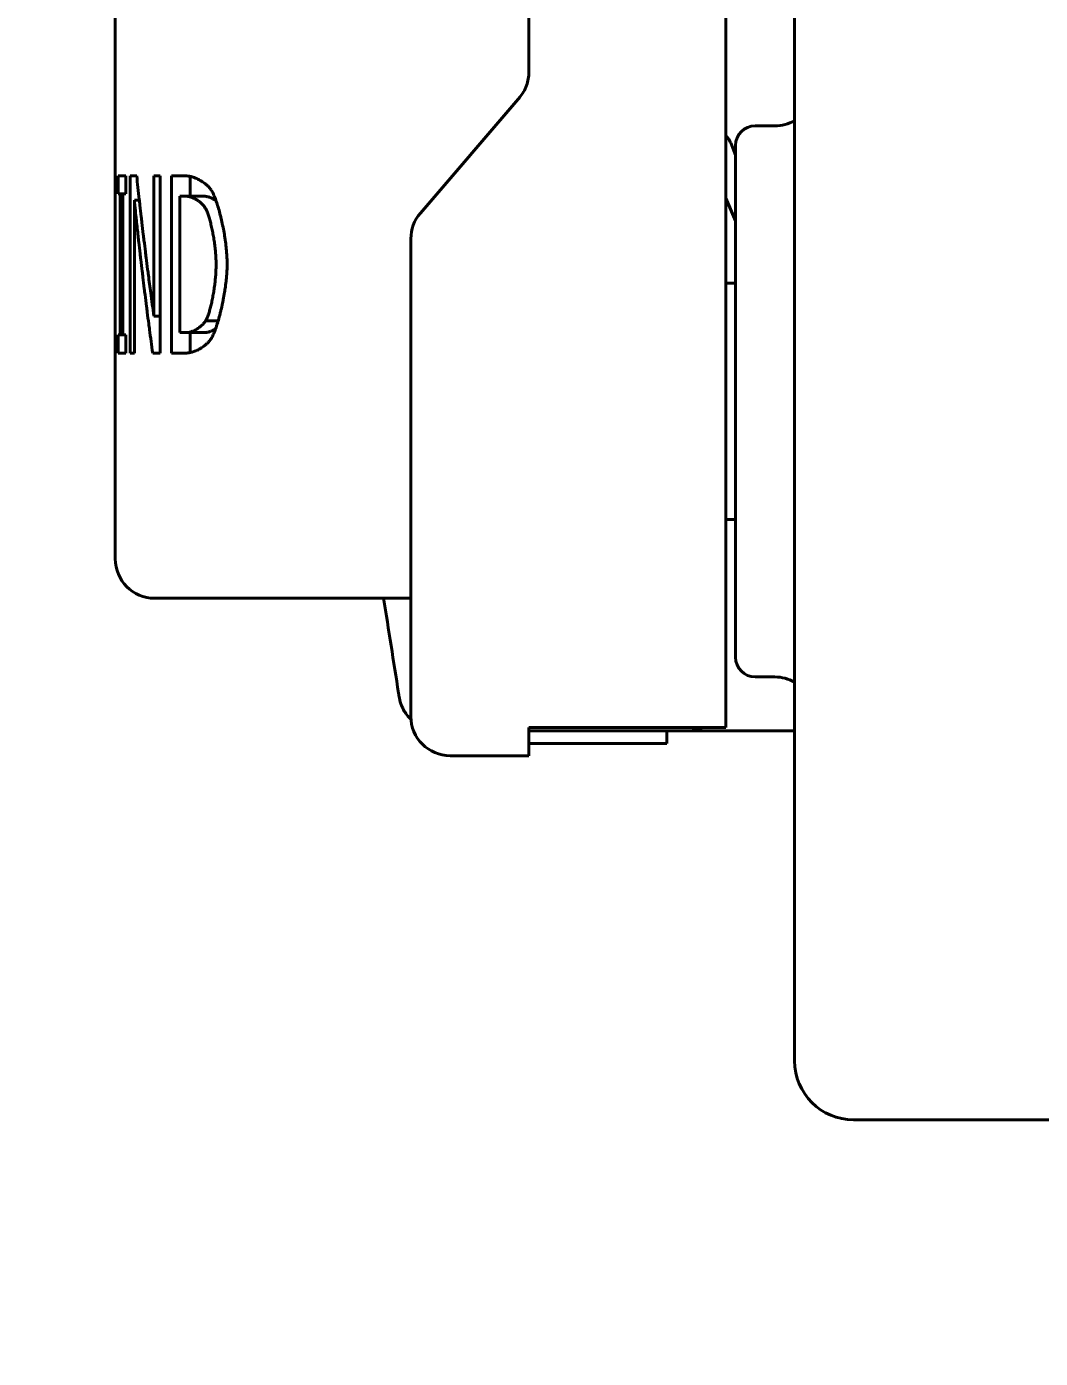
# Model space of a CAD drawing. Header units: millimetres. Extents: x 0 to 51860, y 0 to 5940.
# Drawn here: x 3216 to 3267.5, y 1671.1 to 1738.8 of the extents above; entities that cross this region are included whole.
import ezdxf

# ---------------------------------------------------------------- set-up
doc = ezdxf.new("R2010")
doc.units = ezdxf.units.MM
doc.header["$LTSCALE"] = 10
doc.layers.add('가시적인 것(ISO)', color=3, linetype='Continuous', lineweight=40)
doc.layers.add('치수(ISO)', color=2, linetype='Continuous', lineweight=25)
doc.styles.add('치수 텍스트_PSTEK_POSCO', font='isocp.shx')
doc.dimstyles.new('치수_PSTEK_POSCO', dxfattribs={"dimscale": 10, "dimtxt": 3.5, "dimasz": 2.5, "dimexe": 2, "dimexo": 2.5, "dimgap": 1, "dimtad": 1, "dimrnd": 1e-08, "dimdsep": 46, "dimtxsty": '치수 텍스트_PSTEK_POSCO', "dimcen": 0.09, "dimdle": 10, "dimclrd": 7, "dimclre": 7, "dimclrt": 2, "dimadec": 1, "dimazin": 2, "dimtfac": 1, "dimtmove": 0, "dimatfit": 3, "dimfxl": 0, "dimtolj": 1, "dimlwd": -1, "dimlwe": -1, "dimarcsym": 0})

# ---------------------------------------------------------------- blocks, each defined once
blk = doc.blocks.new('*D38')
at = {"layer": 'Defpoints', "color": 0}
for p in [(3319.031, 1812.006), (2349.031, 1803.006), (3319.031, 1569.51)]:
    blk.add_point(p, dxfattribs=at)
at = {"layer": '치수(ISO)', "color": 7}
for p, q in [((3319.031, 1787.006), (3319.031, 1549.51)), ((2349.031, 1778.006), (2349.031, 1549.51)), ((2374.031, 1569.51), (3294.031, 1569.51))]:
    blk.add_line(p, q, dxfattribs=at)
for points in [[(2374.031, 1573.677), (2374.031, 1565.344), (2349.031, 1569.51)], [(3294.031, 1573.677), (3294.031, 1565.344), (3319.031, 1569.51)]]:
    blk.add_solid(points, dxfattribs=at)
at = {"layer": '치수(ISO)', "color": 2, "insert": (2801.792, 1597.01), "char_height": 35, "attachment_point": 4, "style": '치수 텍스트_PSTEK_POSCO'}
blk.add_mtext('\\A1;970', dxfattribs=at)

msp = doc.modelspace()

# ---------------------------------------------------------------- linework, layer by layer
at = {"layer": '가시적인 것(ISO)'}
for p, q in [((3241.5311, 1768.9988), (3241.5311, 1736.4861)), ((3251.5311, 1723.3643), (3251.5311, 1759.2463)), ((3255.0311, 1686.2463), (3255.0311, 1753.2463)), ((3220.5111, 1711.7463), (3220.5111, 1745.7463)), ((3241.0839, 1735.2246), (3236.0125, 1729.308)), ((3254.0311, 1733.7463), (3253.0311, 1733.7463)), ((3251.7825, 1732.8777), (3252.0311, 1732.2563)), ((3252.0311, 1706.7463), (3252.0311, 1732.7463)), ((3221.0402, 1731.2034), (3220.6557, 1731.2034)), ((3220.6557, 1730.2844), (3220.6557, 1731.2034)), ((3221.0402, 1731.2034), (3221.0402, 1730.2844)), ((3221.5996, 1731.2034), (3221.276, 1731.2034)), ((3221.276, 1722.2034), (3221.276, 1731.2034)), ((3222.7978, 1731.2034), (3222.4769, 1731.2034)), ((3222.4769, 1724.0778), (3222.4769, 1731.2034)), ((3222.7978, 1731.2034), (3222.7978, 1722.2034)), ((3224.0938, 1731.2034), (3223.3729, 1731.2034)), ((3223.3729, 1722.2034), (3223.3729, 1731.2034)), ((3224.316, 1730.1677), (3224.316, 1731.1783)), ((3220.6557, 1730.2844), (3220.7555, 1730.2844)), ((3220.8874, 1730.2844), (3220.7555, 1730.2844)), ((3220.7555, 1723.1223), (3220.7555, 1730.2844)), ((3220.8874, 1730.2844), (3220.8874, 1723.1223)), ((3220.8874, 1730.2844), (3221.0402, 1730.2844)), ((3223.7841, 1730.1677), (3224.1154, 1730.1677)), ((3223.7841, 1730.1677), (3223.7841, 1723.239)), ((3225.0437, 1730.1677), (3224.1154, 1730.1677)), ((3251.5311, 1730.0688), (3252.0311, 1728.9229)), ((3221.4821, 1729.9635), (3221.4821, 1722.2034)), ((3221.734, 1729.9635), (3221.4821, 1729.9635)), ((3235.5311, 1728.0159), (3235.5311, 1728.0064)), ((3235.5311, 1728.0064), (3235.5311, 1722.9623)), ((3251.5311, 1725.7463), (3252.0311, 1725.7463)), ((3222.7978, 1724.0778), (3222.4769, 1724.0778)), ((3225.7378, 1723.8371), (3225.0969, 1723.8371)), ((3251.5311, 1723.3643), (3251.5311, 1703.1726)), ((3220.7555, 1723.1223), (3220.6557, 1723.1223)), ((3220.6557, 1722.2034), (3220.6557, 1723.1223)), ((3220.8874, 1723.1223), (3220.7555, 1723.1223)), ((3221.0402, 1723.1223), (3220.8874, 1723.1223)), ((3221.0402, 1723.1223), (3221.0402, 1722.2034)), ((3224.1154, 1723.239), (3223.7841, 1723.239)), ((3225.0437, 1723.239), (3224.1154, 1723.239)), ((3224.316, 1722.227), (3224.316, 1723.239)), ((3235.5311, 1703.7463), (3235.5311, 1722.9623)), ((3220.6557, 1722.2034), (3221.0402, 1722.2034)), ((3221.276, 1722.2034), (3221.4821, 1722.2034)), ((3222.4148, 1722.2034), (3222.7978, 1722.2034)), ((3223.3729, 1722.2034), (3224.1019, 1722.2034)), ((3251.5311, 1713.7463), (3252.0311, 1713.7463)), ((3235.523, 1712.1463), (3235.523, 1711.7463)), ((3233.2179, 1709.7463), (3222.5111, 1709.7463)), ((3233.2179, 1709.7463), (3235.5311, 1709.7463)), ((3254.0311, 1705.7463), (3253.0311, 1705.7463)), ((3241.5311, 1703.1726), (3241.5311, 1701.7463)), ((3241.5311, 1703.1726), (3251.5311, 1703.1726)), ((3246.8918, 1703.0063), (3241.5311, 1703.0063)), ((3246.8918, 1703.0063), (3249.5311, 1703.0063)), ((3248.5311, 1703.0063), (3248.5311, 1702.3695)), ((3249.5311, 1703.0063), (3255.0311, 1703.0063)), ((3241.5311, 1702.3695), (3248.5311, 1702.3695)), ((3237.5311, 1701.7463), (3241.5311, 1701.7463)), ((3280.0311, 1683.2463), (3258.0311, 1683.2463))]:
    msp.add_line(p, q, dxfattribs=at)
for centre, radius, start, end in [((3239.5311, 1736.4861), 2, 339.699353, 0), ((3239.5311, 1736.4861), 2, 319.398705, 339.699353), ((3253.0311, 1732.7463), 1, 90, 180), ((3254.0311, 1735.7463), 2, 270, 300), ((3237.5311, 1728.0064), 2, 139.398705, 180), ((3238.023, 1712.1463), 2.5, 175.411139, 180), ((3222.5111, 1711.7463), 2, 180, 270), ((3238.023, 1711.7463), 2.5, 180, 184.588861), ((3253.0311, 1706.7463), 1, 180, 270), ((3254.0311, 1703.7463), 2, 60, 90), ((3237.5311, 1703.7463), 2, 180, 270), ((3249.5311, 1705.0063), 2, 270, 293.535018), ((3258.0311, 1686.2463), 3, 180, 270)]:
    msp.add_arc(centre, radius, start, end, dxfattribs=at)
for points, knots in [([(3251.5311, 1733.2422), (3251.5652, 1733.2108), (3251.5976, 1733.1766), (3251.6646, 1733.0948), (3251.6981, 1733.0458), (3251.748, 1732.9564), (3251.7666, 1732.9175), (3251.7825, 1732.8777)], [0.32084401, 0.32084401, 0.32084401, 0.32084401, 0.61524647, 0.61524647, 0.97254203, 0.97254203, 1.2311621, 1.2311621, 1.2311621, 1.2311621]), ([(3221.5996, 1731.2034), (3221.6204, 1731.0055), (3221.6627, 1730.6096), (3221.717, 1730.1147), (3221.7724, 1729.6199), (3221.8176, 1729.224), (3221.8753, 1728.7292), (3221.9223, 1728.3333), (3221.9821, 1727.8385), (3222.0309, 1727.4426), (3222.0929, 1726.9478), (3222.1434, 1726.5519), (3222.2205, 1725.9581), (3222.3256, 1725.1664), (3222.4212, 1724.4736), (3222.4769, 1724.0778)], [0, 0, 0, 0, 0.06662157, 0.13324314, 0.16655392, 0.23317549, 0.26648627, 0.33310784, 0.36641862, 0.43304019, 0.46635097, 0.53297254, 0.56628332, 0.66621568, 0.79945881, 0.79945881, 0.79945881, 0.79945881]), ([(3224.0938, 1731.2034), (3224.133, 1731.2034), (3224.173, 1731.2008), (3224.2135, 1731.1957), (3224.254, 1731.1907), (3224.295, 1731.1833), (3224.3364, 1731.1737), (3224.357, 1731.169), (3224.3778, 1731.1636), (3224.3986, 1731.1578), (3224.4401, 1731.1462), (3224.4819, 1731.1325), (3224.5235, 1731.1171), (3224.5444, 1731.1094), (3224.5652, 1731.1012), (3224.5859, 1731.0926), (3224.6274, 1731.0755), (3224.6687, 1731.0567), (3224.7094, 1731.0365), (3224.7298, 1731.0263), (3224.7501, 1731.0159), (3224.7702, 1731.0051), (3224.8103, 1730.9835), (3224.8498, 1730.9607), (3224.8884, 1730.9368), (3224.9077, 1730.9248), (3224.9267, 1730.9126), (3224.9454, 1730.9002), (3224.983, 1730.8753), (3225.0193, 1730.8495), (3225.0543, 1730.823), (3225.0718, 1730.8098), (3225.0889, 1730.7964), (3225.1056, 1730.7829), (3225.1391, 1730.7558), (3225.1709, 1730.7281), (3225.2008, 1730.7002), (3225.2158, 1730.6862), (3225.2303, 1730.6722), (3225.2442, 1730.6581), (3225.2721, 1730.6299), (3225.298, 1730.6015), (3225.3214, 1730.5732), (3225.3448, 1730.5449), (3225.3658, 1730.5166), (3225.3841, 1730.4886)], [0, 0, 0, 0, 0.0833333, 0.0833333, 0.0833333, 0.1666667, 0.1666667, 0.1666667, 0.2083333, 0.2083333, 0.2083333, 0.2916667, 0.2916667, 0.2916667, 0.3333333, 0.3333333, 0.3333333, 0.4166667, 0.4166667, 0.4166667, 0.4583333, 0.4583333, 0.4583333, 0.5416667, 0.5416667, 0.5416667, 0.5833333, 0.5833333, 0.5833333, 0.6666667, 0.6666667, 0.6666667, 0.7083333, 0.7083333, 0.7083333, 0.7916667, 0.7916667, 0.7916667, 0.8333333, 0.8333333, 0.8333333, 0.9166667, 0.9166667, 0.9166667, 1, 1, 1, 1]), ([(3225.0514, 1729.628), (3225.0347, 1729.6517), (3225.0164, 1729.6752), (3224.9965, 1729.6984), (3224.9767, 1729.7216), (3224.9554, 1729.7444), (3224.9329, 1729.7668), (3224.8992, 1729.8003), (3224.8626, 1729.8328), (3224.8242, 1729.8639), (3224.8113, 1729.8742), (3224.7983, 1729.8844), (3224.7851, 1729.8944), (3224.7586, 1729.9144), (3224.7314, 1729.9336), (3224.7037, 1729.952), (3224.6898, 1729.9612), (3224.6758, 1729.9702), (3224.6617, 1729.979), (3224.6335, 1729.9965), (3224.6048, 1730.0131), (3224.576, 1730.0286), (3224.5616, 1730.0364), (3224.5471, 1730.0439), (3224.5326, 1730.0511), (3224.5037, 1730.0656), (3224.4746, 1730.0789), (3224.4456, 1730.091), (3224.4311, 1730.0971), (3224.4167, 1730.1028), (3224.4023, 1730.1082), (3224.3735, 1730.119), (3224.3449, 1730.1285), (3224.3167, 1730.1365), (3224.3026, 1730.1406), (3224.2886, 1730.1442), (3224.2747, 1730.1475), (3224.2469, 1730.1541), (3224.2196, 1730.1591), (3224.1931, 1730.1625), (3224.1665, 1730.166), (3224.1405, 1730.1677), (3224.1154, 1730.1677)], [0, 0, 0, 0, 0.0833333, 0.0833333, 0.0833333, 0.1666667, 0.1666667, 0.1666667, 0.2916667, 0.2916667, 0.2916667, 0.3333333, 0.3333333, 0.3333333, 0.4166667, 0.4166667, 0.4166667, 0.4583333, 0.4583333, 0.4583333, 0.5416667, 0.5416667, 0.5416667, 0.5833333, 0.5833333, 0.5833333, 0.6666667, 0.6666667, 0.6666667, 0.7083333, 0.7083333, 0.7083333, 0.7916667, 0.7916667, 0.7916667, 0.8333333, 0.8333333, 0.8333333, 0.9166667, 0.9166667, 0.9166667, 1, 1, 1, 1]), ([(3225.6306, 1729.9449), (3225.6272, 1729.9473), (3225.6102, 1729.9589), (3225.5655, 1729.9882), (3225.5094, 1730.0214), (3225.4385, 1730.0589), (3225.3815, 1730.0856), (3225.3106, 1730.1143), (3225.2546, 1730.1332), (3225.186, 1730.1515), (3225.1191, 1730.1642), (3225.0683, 1730.1677), (3225.0437, 1730.1677)], [0.4060292, 0.4060292, 0.4060292, 0.4060292, 0.41666667, 0.45833333, 0.54166667, 0.58333333, 0.66666667, 0.70833333, 0.79166667, 0.83333333, 0.91666667, 1, 1, 1, 1]), ([(3225.3841, 1730.4886), (3225.4152, 1730.4406), (3225.4466, 1730.3834), (3225.4783, 1730.318), (3225.5099, 1730.2527), (3225.5416, 1730.1793), (3225.5733, 1730.0988), (3225.5891, 1730.0586), (3225.6049, 1730.0166), (3225.6206, 1729.973), (3225.652, 1729.8859), (3225.6832, 1729.7923), (3225.7139, 1729.6933), (3225.7292, 1729.6438), (3225.7444, 1729.593), (3225.7594, 1729.541), (3225.7895, 1729.437), (3225.8188, 1729.3283), (3225.8472, 1729.2158), (3225.8614, 1729.1596), (3225.8754, 1729.1025), (3225.889, 1729.0445), (3225.9164, 1728.9287), (3225.9426, 1728.8098), (3225.9674, 1728.6888), (3225.9798, 1728.6283), (3225.9918, 1728.5674), (3226.0035, 1728.506), (3226.0268, 1728.3834), (3226.0485, 1728.2592), (3226.0683, 1728.1348), (3226.0783, 1728.0725), (3226.0877, 1728.0102), (3226.0967, 1727.948), (3226.1146, 1727.8234), (3226.1304, 1727.6991), (3226.1439, 1727.5762), (3226.1507, 1727.5147), (3226.1569, 1727.4535), (3226.1624, 1727.3928), (3226.1736, 1727.2715), (3226.1822, 1727.152), (3226.188, 1727.0355), (3226.1939, 1726.919), (3226.1969, 1726.8055), (3226.1969, 1726.6961)], [0, 0, 0, 0, 0.0833333, 0.0833333, 0.0833333, 0.1666667, 0.1666667, 0.1666667, 0.2083333, 0.2083333, 0.2083333, 0.2916667, 0.2916667, 0.2916667, 0.3333333, 0.3333333, 0.3333333, 0.4166667, 0.4166667, 0.4166667, 0.4583333, 0.4583333, 0.4583333, 0.5416667, 0.5416667, 0.5416667, 0.5833333, 0.5833333, 0.5833333, 0.6666667, 0.6666667, 0.6666667, 0.7083333, 0.7083333, 0.7083333, 0.7916667, 0.7916667, 0.7916667, 0.8333333, 0.8333333, 0.8333333, 0.9166667, 0.9166667, 0.9166667, 1, 1, 1, 1]), ([(3222.4148, 1722.2034), (3222.3872, 1722.4011), (3222.3324, 1722.7965), (3222.2655, 1723.2908), (3222.1997, 1723.7851), (3222.1479, 1724.1805), (3222.0844, 1724.6748), (3222.0344, 1725.0702), (3221.973, 1725.5645), (3221.9249, 1725.9599), (3221.8657, 1726.4542), (3221.8193, 1726.8496), (3221.7625, 1727.3438), (3221.7179, 1727.7393), (3221.6554, 1728.3049), (3221.5791, 1729.0134), (3221.5163, 1729.623), (3221.4821, 1729.9635)], [0, 0, 0, 0, 0.06666667, 0.13333333, 0.16666667, 0.23333333, 0.26666667, 0.33333333, 0.36666667, 0.43333333, 0.46666667, 0.53333333, 0.56666667, 0.63333333, 0.66666667, 0.75740768, 0.87222303, 0.87222303, 0.87222303, 0.87222303]), ([(3225.6346, 1726.7107), (3225.6346, 1726.797), (3225.6325, 1726.8863), (3225.6285, 1726.9777), (3225.6244, 1727.0691), (3225.6185, 1727.1627), (3225.6109, 1727.2575), (3225.607, 1727.3049), (3225.6028, 1727.3527), (3225.5981, 1727.4006), (3225.5888, 1727.4965), (3225.5778, 1727.5932), (3225.5654, 1727.69), (3225.5592, 1727.7383), (3225.5526, 1727.7867), (3225.5457, 1727.8349), (3225.5319, 1727.9314), (3225.5167, 1728.0275), (3225.5004, 1728.1223), (3225.4922, 1728.1697), (3225.4838, 1728.2167), (3225.4751, 1728.2633), (3225.4576, 1728.3566), (3225.4391, 1728.4481), (3225.4198, 1728.5371), (3225.4101, 1728.5816), (3225.4002, 1728.6254), (3225.3901, 1728.6685), (3225.3699, 1728.7546), (3225.3489, 1728.8378), (3225.3273, 1728.9171), (3225.3165, 1728.9567), (3225.3056, 1728.9954), (3225.2945, 1729.033), (3225.2724, 1729.1082), (3225.2498, 1729.1791), (3225.2268, 1729.2448), (3225.2153, 1729.2777), (3225.2038, 1729.3093), (3225.1922, 1729.3395), (3225.1689, 1729.3999), (3225.1455, 1729.4547), (3225.122, 1729.5031), (3225.0984, 1729.5514), (3225.0749, 1729.5934), (3225.0514, 1729.628)], [0, 0, 0, 0, 0.0833333, 0.0833333, 0.0833333, 0.1666667, 0.1666667, 0.1666667, 0.2083333, 0.2083333, 0.2083333, 0.2916667, 0.2916667, 0.2916667, 0.3333333, 0.3333333, 0.3333333, 0.4166667, 0.4166667, 0.4166667, 0.4583333, 0.4583333, 0.4583333, 0.5416667, 0.5416667, 0.5416667, 0.5833333, 0.5833333, 0.5833333, 0.6666667, 0.6666667, 0.6666667, 0.7083333, 0.7083333, 0.7083333, 0.7916667, 0.7916667, 0.7916667, 0.8333333, 0.8333333, 0.8333333, 0.9166667, 0.9166667, 0.9166667, 1, 1, 1, 1]), ([(3225.0969, 1723.8371), (3225.1187, 1723.8723), (3225.1406, 1723.9144), (3225.1624, 1723.9624), (3225.1842, 1724.0105), (3225.206, 1724.0646), (3225.2275, 1724.1239), (3225.2382, 1724.1536), (3225.2489, 1724.1845), (3225.2595, 1724.2167), (3225.2807, 1724.2811), (3225.3016, 1724.3504), (3225.322, 1724.4237), (3225.3322, 1724.4604), (3225.3423, 1724.4981), (3225.3523, 1724.5367), (3225.3721, 1724.614), (3225.3915, 1724.6949), (3225.4101, 1724.7789), (3225.4194, 1724.8208), (3225.4285, 1724.8635), (3225.4374, 1724.9068), (3225.4552, 1724.9935), (3225.4722, 1725.0827), (3225.4883, 1725.1738), (3225.4963, 1725.2193), (3225.504, 1725.2652), (3225.5115, 1725.3116), (3225.5265, 1725.4042), (3225.5405, 1725.4982), (3225.5531, 1725.5929), (3225.5595, 1725.6402), (3225.5655, 1725.6877), (3225.5712, 1725.7353), (3225.5826, 1725.8304), (3225.5926, 1725.9258), (3225.6012, 1726.0207), (3225.6055, 1726.0681), (3225.6094, 1726.1154), (3225.6129, 1726.1625), (3225.6199, 1726.2567), (3225.6253, 1726.35), (3225.629, 1726.4416), (3225.6326, 1726.5332), (3225.6346, 1726.6232), (3225.6346, 1726.7107)], [0, 0, 0, 0, 0.0833333, 0.0833333, 0.0833333, 0.1666667, 0.1666667, 0.1666667, 0.2083333, 0.2083333, 0.2083333, 0.2916667, 0.2916667, 0.2916667, 0.3333333, 0.3333333, 0.3333333, 0.4166667, 0.4166667, 0.4166667, 0.4583333, 0.4583333, 0.4583333, 0.5416667, 0.5416667, 0.5416667, 0.5833333, 0.5833333, 0.5833333, 0.6666667, 0.6666667, 0.6666667, 0.7083333, 0.7083333, 0.7083333, 0.7916667, 0.7916667, 0.7916667, 0.8333333, 0.8333333, 0.8333333, 0.9166667, 0.9166667, 0.9166667, 1, 1, 1, 1]), ([(3226.1969, 1726.6961), (3226.1969, 1726.5934), (3226.1937, 1726.4854), (3226.1876, 1726.3736), (3226.1815, 1726.2617), (3226.1726, 1726.1458), (3226.161, 1726.0273), (3226.1552, 1725.968), (3226.1488, 1725.9081), (3226.1418, 1725.8476), (3226.1278, 1725.7267), (3226.1114, 1725.6038), (3226.0929, 1725.48), (3226.0836, 1725.4181), (3226.0739, 1725.356), (3226.0637, 1725.2939), (3226.0432, 1725.1696), (3226.0209, 1725.0452), (3225.997, 1724.9219), (3225.985, 1724.8602), (3225.9727, 1724.7988), (3225.96, 1724.7378), (3225.9346, 1724.6159), (3225.9079, 1724.4957), (3225.88, 1724.3785), (3225.8661, 1724.3199), (3225.852, 1724.262), (3225.8376, 1724.2051), (3225.8088, 1724.0912), (3225.7791, 1723.9809), (3225.7489, 1723.8755), (3225.7337, 1723.8227), (3225.7185, 1723.7713), (3225.7031, 1723.7211), (3225.6723, 1723.6209), (3225.6412, 1723.5262), (3225.6099, 1723.4383), (3225.5943, 1723.3943), (3225.5786, 1723.352), (3225.5629, 1723.3116), (3225.5316, 1723.2308), (3225.5003, 1723.1573), (3225.4694, 1723.0925), (3225.4385, 1723.0277), (3225.4078, 1722.9716), (3225.3778, 1722.9254)], [0, 0, 0, 0, 0.0833333, 0.0833333, 0.0833333, 0.1666667, 0.1666667, 0.1666667, 0.2083333, 0.2083333, 0.2083333, 0.2916667, 0.2916667, 0.2916667, 0.3333333, 0.3333333, 0.3333333, 0.4166667, 0.4166667, 0.4166667, 0.4583333, 0.4583333, 0.4583333, 0.5416667, 0.5416667, 0.5416667, 0.5833333, 0.5833333, 0.5833333, 0.6666667, 0.6666667, 0.6666667, 0.7083333, 0.7083333, 0.7083333, 0.7916667, 0.7916667, 0.7916667, 0.8333333, 0.8333333, 0.8333333, 0.9166667, 0.9166667, 0.9166667, 1, 1, 1, 1]), ([(3224.1154, 1723.239), (3224.1401, 1723.239), (3224.1659, 1723.2408), (3224.1927, 1723.2443), (3224.2194, 1723.2477), (3224.2472, 1723.2528), (3224.2756, 1723.2595), (3224.2899, 1723.2629), (3224.3043, 1723.2666), (3224.3189, 1723.2708), (3224.348, 1723.279), (3224.3778, 1723.2888), (3224.408, 1723.3), (3224.4231, 1723.3056), (3224.4382, 1723.3116), (3224.4535, 1723.3179), (3224.484, 1723.3305), (3224.5147, 1723.3446), (3224.5455, 1723.3599), (3224.5609, 1723.3675), (3224.5762, 1723.3755), (3224.5916, 1723.3838), (3224.6223, 1723.4003), (3224.6529, 1723.4181), (3224.683, 1723.4371), (3224.6981, 1723.4465), (3224.7131, 1723.4563), (3224.728, 1723.4663), (3224.7577, 1723.4864), (3224.7869, 1723.5075), (3224.8152, 1723.5297), (3224.8294, 1723.5408), (3224.8434, 1723.5521), (3224.8571, 1723.5637), (3224.8845, 1723.5868), (3224.911, 1723.6108), (3224.9362, 1723.6358), (3224.9741, 1723.6731), (3225.0091, 1723.7124), (3225.0402, 1723.7533), (3225.0609, 1723.7806), (3225.0799, 1723.8085), (3225.0969, 1723.8371)], [0, 0, 0, 0, 0.0833333, 0.0833333, 0.0833333, 0.1666667, 0.1666667, 0.1666667, 0.2083333, 0.2083333, 0.2083333, 0.2916667, 0.2916667, 0.2916667, 0.3333333, 0.3333333, 0.3333333, 0.4166667, 0.4166667, 0.4166667, 0.4583333, 0.4583333, 0.4583333, 0.5416667, 0.5416667, 0.5416667, 0.5833333, 0.5833333, 0.5833333, 0.6666667, 0.6666667, 0.6666667, 0.7083333, 0.7083333, 0.7083333, 0.7916667, 0.7916667, 0.7916667, 0.9166667, 0.9166667, 0.9166667, 1, 1, 1, 1]), ([(3225.0437, 1723.239), (3225.0679, 1723.239), (3225.1185, 1723.2426), (3225.1864, 1723.2554), (3225.2571, 1723.2741), (3225.3155, 1723.2937), (3225.3899, 1723.3235), (3225.4501, 1723.3516), (3225.5255, 1723.3914), (3225.5746, 1723.4206), (3225.6082, 1723.4423), (3225.6123, 1723.445)], [0, 0, 0, 0, 0.08333333, 0.16666667, 0.20833333, 0.29166667, 0.33333333, 0.41666667, 0.45833333, 0.54166667, 0.55317205, 0.55317205, 0.55317205, 0.55317205]), ([(3225.3778, 1722.9254), (3225.3533, 1722.8896), (3225.3267, 1722.8547), (3225.2984, 1722.8208), (3225.27, 1722.787), (3225.2399, 1722.7542), (3225.2084, 1722.7225), (3225.1926, 1722.7067), (3225.1764, 1722.6912), (3225.16, 1722.6759), (3225.127, 1722.6454), (3225.0927, 1722.6161), (3225.0575, 1722.5881), (3225.0398, 1722.5741), (3225.0219, 1722.5604), (3225.0038, 1722.547), (3224.9676, 1722.5202), (3224.9305, 1722.4948), (3224.8928, 1722.4708), (3224.874, 1722.4588), (3224.855, 1722.4471), (3224.8359, 1722.4358), (3224.7977, 1722.4132), (3224.759, 1722.3921), (3224.7202, 1722.3725), (3224.7007, 1722.3627), (3224.6813, 1722.3533), (3224.6618, 1722.3443), (3224.6228, 1722.3262), (3224.5838, 1722.3097), (3224.5449, 1722.295), (3224.5255, 1722.2876), (3224.5061, 1722.2806), (3224.4868, 1722.274), (3224.4482, 1722.2609), (3224.4099, 1722.2496), (3224.3721, 1722.24), (3224.3532, 1722.2352), (3224.3344, 1722.2309), (3224.3158, 1722.227), (3224.2786, 1722.2192), (3224.242, 1722.2133), (3224.2063, 1722.2094), (3224.1706, 1722.2054), (3224.1357, 1722.2034), (3224.1019, 1722.2034)], [0, 0, 0, 0, 0.0833333, 0.0833333, 0.0833333, 0.1666667, 0.1666667, 0.1666667, 0.2083333, 0.2083333, 0.2083333, 0.2916667, 0.2916667, 0.2916667, 0.3333333, 0.3333333, 0.3333333, 0.4166667, 0.4166667, 0.4166667, 0.4583333, 0.4583333, 0.4583333, 0.5416667, 0.5416667, 0.5416667, 0.5833333, 0.5833333, 0.5833333, 0.6666667, 0.6666667, 0.6666667, 0.7083333, 0.7083333, 0.7083333, 0.7916667, 0.7916667, 0.7916667, 0.8333333, 0.8333333, 0.8333333, 0.9166667, 0.9166667, 0.9166667, 1, 1, 1, 1]), ([(3235.537, 1703.5916), (3235.4802, 1703.6455), (3235.4262, 1703.7029), (3235.2446, 1703.9205), (3235.1347, 1704.1024), (3235.0094, 1704.4169), (3234.9731, 1704.5436), (3234.9502, 1704.6722)], [0.17457275, 0.17457275, 0.17457275, 0.17457275, 0.19889149, 0.19889149, 0.26222695, 0.26222695, 0.30151125, 0.30151125, 0.30151125, 0.30151125])]:
    msp.add_open_spline(points, degree=3, knots=knots, dxfattribs=at)
for points in [[(3234.9073, 1704.928), (3234.6531, 1706.534), (3234.3994, 1708.1401), (3234.1461, 1709.7463)], [(3234.9502, 1704.6722), (3234.9351, 1704.757), (3234.9207, 1704.843), (3234.9072, 1704.9281)]]:
    msp.add_open_spline(points, degree=3, dxfattribs=at)

# ---------------------------------------------------------------- dimensions: what is measured, and where the dimension line sits
at = {"layer": '치수(ISO)', "color": 7}
dim = msp.add_linear_dim(base=(3319.0311, 1569.5104), p1=(2349.0311, 1803.0063), p2=(3319.0311, 1812.0063), angle=180, dimstyle='치수_PSTEK_POSCO', override={"dimdec": 2, "dimtp": 0, "dimtm": 0, "dimtdec": 2, "dimtofl": 0, "dimatfit": 1}, dxfattribs=at)
dim.commit()
dim.dimension.update_dxf_attribs({"geometry": '*D38', "text_midpoint": (2834.0311, 1569.5104), "dimtype": 160})

doc.saveas('drawing.dxf')
